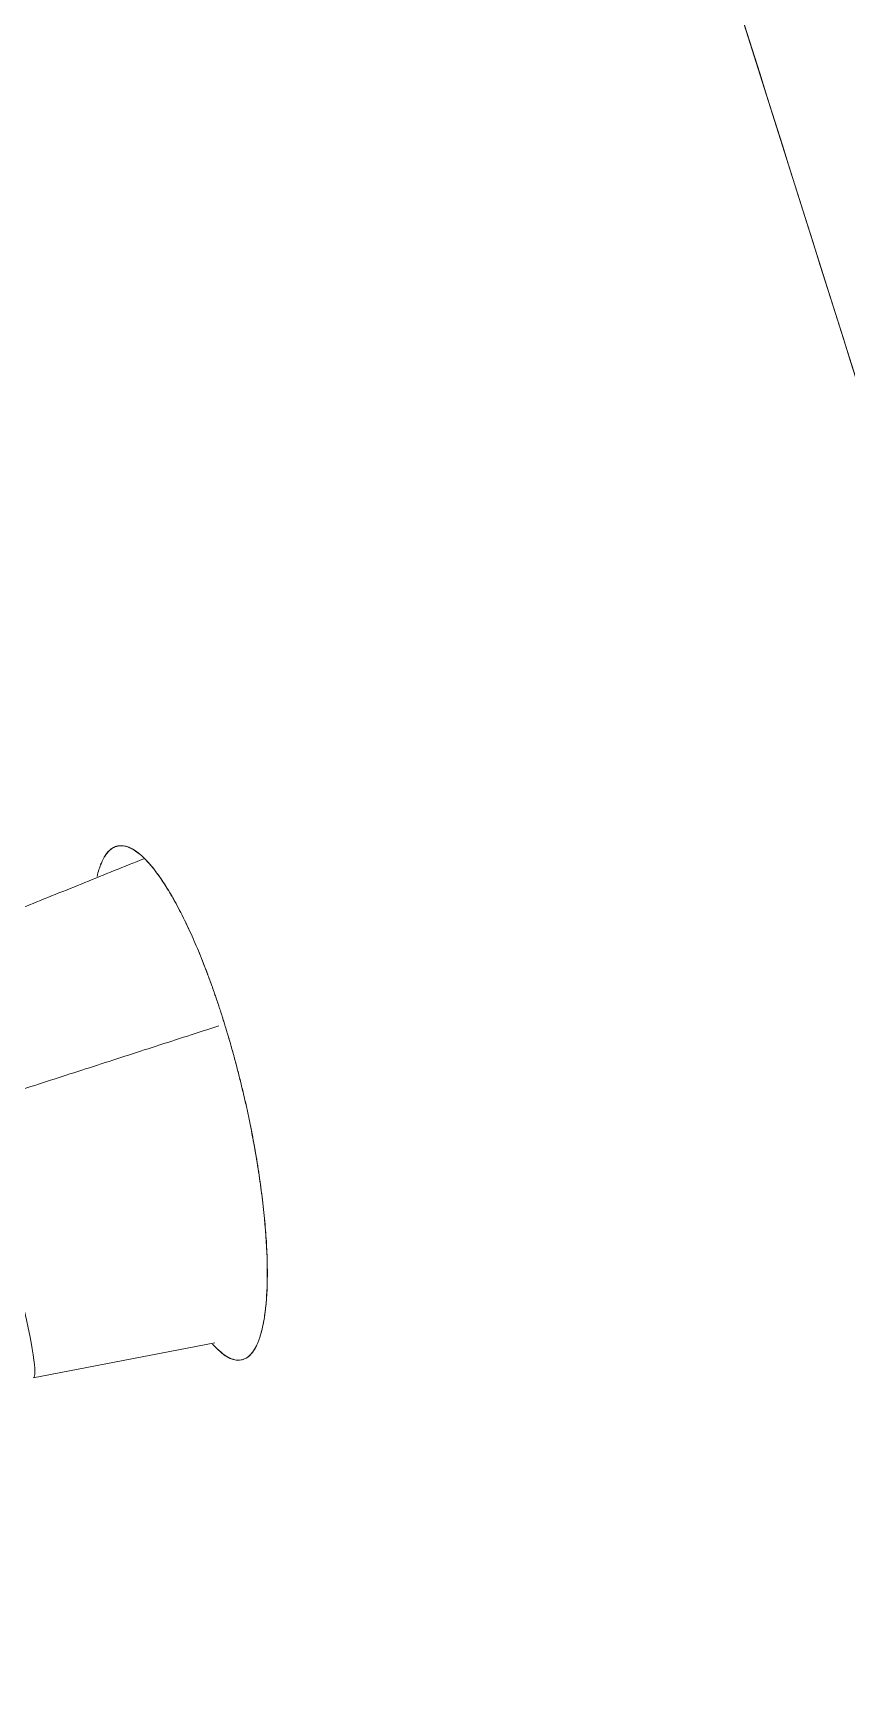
# Model space of a CAD drawing. Extents: x 5217 to 6345, y 0 to 827.
# Drawn here: x 5963.34 to 5968.96, y 502.36 to 513.76 of the extents above; entities that cross this region are included whole.
import ezdxf

# ---------------------------------------------------------------- set-up
doc = ezdxf.new("R2010")
doc.units = 0
doc.header["$LTSCALE"] = 30
doc.header["$MEASUREMENT"] = 0
doc.linetypes.add('HIDDEN2', pattern=[4.7625, 3.175, -1.5875])
doc.layers.add('1', color=7, linetype='CONTINUOUS')
doc.layers.add('2', color=1, linetype='HIDDEN2')

msp = doc.modelspace()

# ---------------------------------------------------------------- linework, layer by layer
at = {"layer": '1', "color": 7, "linetype": 'Continuous', "lineweight": 18}
for p, q in [((5955.778, 553.388), (5973.709, 496.519)), ((5973.709, 496.519), (5955.778, 553.388)), ((5963.343, 504.476), (5964.597, 504.718))]:
    msp.add_line(p, q, dxfattribs=at)
at = {"layer": '1', "color": 7, "linetype": 'Continuous', "lineweight": 13}
msp.add_ellipse((5962.911, 505.94), major_axis=(-0.433, 1.464), ratio=0.06738, start_param=3.135066, end_param=4.974799, dxfattribs=at)
at = {"layer": '1', "color": 7, "linetype": 'Continuous', "lineweight": 18}
for weights in [[1, 0.707106781187, 0.999979307548, 0.99995861802], [1, 0.707106781187, 0.999979307866, 0.999958618656]]:
    msp.add_rational_spline([(5973.709, 496.519), (5955.778, 553.388), (5955.778, 553.388), (5955.778, 553.388)], weights, degree=2, knots=[0, 0, 0, 0.999929, 1, 1, 1], dxfattribs=at)
for points, degree, knots in [([(5956.667, 553.255), (5956.667, 553.254), (5956.73, 553.053), (5956.799, 552.837), (5956.939, 552.39), (5957.084, 551.93), (5957.305, 551.23), (5957.532, 550.512), (5957.836, 549.547), (5958.146, 548.563), (5958.535, 547.33), (5958.93, 546.077), (5959.402, 544.58), (5959.879, 543.066), (5960.43, 541.318), (5960.985, 539.558), (5961.609, 537.578), (5962.234, 535.596), (5962.922, 533.414), (5963.608, 531.24), (5964.349, 528.89), (5965.083, 526.56), (5965.865, 524.081), (5966.636, 521.635), (5967.446, 519.068), (5968.24, 516.548), (5969.065, 513.934), (5969.87, 511.38), (5970.696, 508.759), (5971.5, 506.21), (5972.317, 503.619), (5973.109, 501.107), (5973.906, 498.578), (5974.695, 496.078), (5975.482, 493.579), (5976.3, 490.987), (5977.11, 488.418), (5977.944, 485.772), (5978.763, 483.175), (5979.603, 480.51), (5980.419, 477.921), (5981.253, 475.277), (5982.054, 472.737), (5982.868, 470.156), (5983.639, 467.709), (5984.419, 465.235), (5985.148, 462.924), (5985.881, 460.598), (5986.555, 458.462), (5987.229, 456.325), (5987.836, 454.4), (5988.44, 452.484), (5988.971, 450.799), (5989.497, 449.131), (5989.946, 447.707), (5990.388, 446.305), (5990.751, 445.154), (5990.958, 444.497), (5991.138, 443.926)], 2, [0, 0, 0, 0.033713, 0.033713, 0.068746, 0.068746, 0.10378, 0.10378, 0.138813, 0.138813, 0.173846, 0.173846, 0.208879, 0.208879, 0.243913, 0.243913, 0.278946, 0.278946, 0.313979, 0.313979, 0.349012, 0.349012, 0.384046, 0.384046, 0.419079, 0.419079, 0.454112, 0.454112, 0.489145, 0.489145, 0.524179, 0.524179, 0.559212, 0.559212, 0.594245, 0.594245, 0.629278, 0.629278, 0.664312, 0.664312, 0.699345, 0.699345, 0.734378, 0.734378, 0.769411, 0.769411, 0.804444, 0.804444, 0.839478, 0.839478, 0.874511, 0.874511, 0.909544, 0.909544, 0.944577, 0.944577, 0.979611, 0.979611, 1, 1, 1]), ([(5958.517, 547.388), (5958.621, 547.058), (5958.73, 546.71), (5959.154, 545.366), (5959.658, 543.769), (5960.166, 542.155), (5960.751, 540.301), (5961.339, 538.438), (5962.654, 534.265), (5963.376, 531.977), (5964.093, 529.702), (5964.865, 527.253), (5965.629, 524.83), (5966.439, 522.261), (5967.236, 519.732), (5968.07, 517.088), (5968.887, 514.498), (5969.73, 511.822), (5970.553, 509.213), (5971.394, 506.546), (5972.21, 503.958), (5973.036, 501.337), (5973.836, 498.802), (5974.638, 496.259)], 2, [0, 0, 0, 0.023307, 0.023307, 0.112098, 0.112098, 0.200888, 0.200888, 0.289678, 0.378468, 0.378468, 0.467259, 0.467259, 0.556049, 0.556049, 0.644839, 0.644839, 0.733629, 0.733629, 0.82242, 0.82242, 0.91121, 0.91121, 1, 1, 1]), ([(5964.653, 506.957), (5964.651, 506.963), (5964.647, 506.977), (5964.641, 506.996), (5964.634, 507.016), (5964.628, 507.035), (5964.622, 507.054), (5964.615, 507.074), (5964.609, 507.093), (5964.602, 507.112), (5964.595, 507.131), (5964.589, 507.15), (5964.582, 507.169), (5964.575, 507.188), (5964.568, 507.207), (5964.562, 507.226), (5964.555, 507.244), (5964.541, 507.282), (5964.52, 507.337), (5964.491, 507.408), (5964.462, 507.477), (5964.424, 507.563), (5964.376, 507.665), (5964.316, 507.777), (5964.256, 507.879), (5964.196, 507.967), (5964.137, 508.039), (5964.082, 508.093), (5964.037, 508.125), (5964.002, 508.142), (5963.972, 508.151), (5963.942, 508.153), (5963.913, 508.147), (5963.889, 508.135), (5963.868, 508.118), (5963.844, 508.092), (5963.825, 508.058), (5963.808, 508.018), (5963.796, 507.984), (5963.788, 507.956), (5963.784, 507.939)], 3, [0, 0, 0, 0, 0.006689, 0.013389, 0.020102, 0.026827, 0.033564, 0.040313, 0.047074, 0.053847, 0.060632, 0.06743, 0.074239, 0.081061, 0.087895, 0.094741, 0.1016, 0.10847, 0.13616, 0.163868, 0.191594, 0.219339, 0.272623, 0.327828, 0.385544, 0.444345, 0.501199, 0.560787, 0.615017, 0.647083, 0.679835, 0.721378, 0.760992, 0.79868, 0.825756, 0.857103, 0.915657, 0.937968, 0.964383, 1, 1, 1, 1]), ([(5964.653, 506.957), (5964.651, 506.963), (5964.647, 506.977), (5964.641, 506.996), (5964.634, 507.016), (5964.628, 507.035), (5964.622, 507.054), (5964.615, 507.074), (5964.609, 507.093), (5964.602, 507.112), (5964.595, 507.131), (5964.589, 507.15), (5964.582, 507.169), (5964.575, 507.188), (5964.568, 507.207), (5964.562, 507.226), (5964.555, 507.244), (5964.541, 507.282), (5964.52, 507.337), (5964.491, 507.408), (5964.462, 507.477), (5964.424, 507.563), (5964.376, 507.665), (5964.316, 507.777), (5964.256, 507.879), (5964.196, 507.967), (5964.137, 508.039), (5964.082, 508.093), (5964.037, 508.125), (5964.002, 508.142), (5963.972, 508.151), (5963.941, 508.153), (5963.916, 508.148), (5963.898, 508.139), (5963.885, 508.131), (5963.873, 508.122), (5963.857, 508.106), (5963.838, 508.082), (5963.821, 508.05), (5963.808, 508.018), (5963.796, 507.984), (5963.788, 507.956), (5963.784, 507.939)], 3, [0, 0, 0, 0, 0.006689, 0.013389, 0.020102, 0.026827, 0.033563, 0.040312, 0.047073, 0.053846, 0.060631, 0.067429, 0.074238, 0.08106, 0.087894, 0.09474, 0.101598, 0.108468, 0.136158, 0.163865, 0.19159, 0.219335, 0.272618, 0.327822, 0.385537, 0.444337, 0.501189, 0.560777, 0.615006, 0.647071, 0.679822, 0.722519, 0.763009, 0.781391, 0.801107, 0.81933, 0.839215, 0.877437, 0.915659, 0.937969, 0.964384, 1, 1, 1, 1]), ([(5963.819, 508.044), (5963.829, 508.064), (5963.849, 508.1), (5963.886, 508.135), (5963.928, 508.153), (5963.974, 508.152), (5964.025, 508.132), (5964.074, 508.099), (5964.118, 508.058), (5964.156, 508.016), (5964.201, 507.959), (5964.254, 507.882), (5964.314, 507.782), (5964.374, 507.669), (5964.423, 507.565), (5964.462, 507.477), (5964.491, 507.409), (5964.519, 507.338), (5964.542, 507.279), (5964.559, 507.232), (5964.572, 507.199), (5964.584, 507.165), (5964.595, 507.131), (5964.607, 507.097), (5964.619, 507.062), (5964.63, 507.028), (5964.642, 506.992), (5964.649, 506.969), (5964.653, 506.957)], 3, [0, 0, 0, 0, 0.06376, 0.12773, 0.192543, 0.257496, 0.322502, 0.387477, 0.429896, 0.472236, 0.514688, 0.576734, 0.63876, 0.699668, 0.760443, 0.790524, 0.82056, 0.850617, 0.88076, 0.894075, 0.907361, 0.920623, 0.933866, 0.947097, 0.96032, 0.973541, 0.986766, 1, 1, 1, 1]), ([(5963.819, 508.044), (5963.829, 508.064), (5963.849, 508.1), (5963.886, 508.135), (5963.928, 508.153), (5963.974, 508.152), (5964.025, 508.132), (5964.074, 508.099), (5964.118, 508.058), (5964.156, 508.016), (5964.201, 507.959), (5964.254, 507.882), (5964.314, 507.782), (5964.374, 507.669), (5964.423, 507.565), (5964.462, 507.477), (5964.491, 507.409), (5964.519, 507.338), (5964.542, 507.279), (5964.559, 507.232), (5964.572, 507.199), (5964.584, 507.165), (5964.595, 507.131), (5964.607, 507.097), (5964.619, 507.062), (5964.63, 507.028), (5964.642, 506.992), (5964.649, 506.969), (5964.653, 506.957)], 3, [0, 0, 0, 0, 0.06376, 0.12773, 0.192543, 0.257496, 0.322502, 0.387477, 0.429896, 0.472236, 0.514688, 0.576734, 0.63876, 0.699668, 0.760443, 0.790524, 0.82056, 0.850617, 0.88076, 0.894075, 0.907361, 0.920623, 0.933866, 0.947097, 0.96032, 0.973541, 0.986766, 1, 1, 1, 1]), ([(5964.582, 504.709), (5964.593, 504.698), (5964.621, 504.668), (5964.667, 504.63), (5964.714, 504.605), (5964.759, 504.596), (5964.804, 504.604), (5964.838, 504.629), (5964.86, 504.657), (5964.872, 504.674), (5964.88, 504.69), (5964.89, 504.71), (5964.902, 504.738), (5964.912, 504.77), (5964.919, 504.796), (5964.923, 504.811), (5964.925, 504.821), (5964.929, 504.836), (5964.936, 504.872), (5964.946, 504.933), (5964.953, 505.006), (5964.958, 505.079), (5964.96, 505.162), (5964.96, 505.274), (5964.954, 505.417), (5964.941, 505.578), (5964.922, 505.746), (5964.897, 505.921), (5964.867, 506.096), (5964.838, 506.244), (5964.813, 506.362), (5964.792, 506.45), (5964.771, 506.537), (5964.753, 506.608), (5964.739, 506.662), (5964.729, 506.7), (5964.718, 506.738), (5964.708, 506.775), (5964.697, 506.812), (5964.686, 506.849), (5964.675, 506.885), (5964.664, 506.921), (5964.657, 506.945), (5964.653, 506.957)], 3, [0, 0, 0, 0, 0.025068, 0.069485, 0.114739, 0.151646, 0.200591, 0.253921, 0.273721, 0.289177, 0.300968, 0.312575, 0.335368, 0.357537, 0.370423, 0.379012, 0.381359, 0.386152, 0.403182, 0.434859, 0.468314, 0.4928, 0.516768, 0.557239, 0.603331, 0.648459, 0.695618, 0.739819, 0.784557, 0.828599, 0.850337, 0.872047, 0.89373, 0.915388, 0.924922, 0.934423, 0.943891, 0.953325, 0.962726, 0.972094, 0.981429, 0.990731, 1, 1, 1, 1]), ([(5964.653, 506.957), (5964.655, 506.95), (5964.659, 506.937), (5964.666, 506.916), (5964.672, 506.896), (5964.678, 506.875), (5964.684, 506.855), (5964.691, 506.834), (5964.697, 506.814), (5964.703, 506.793), (5964.709, 506.772), (5964.714, 506.751), (5964.72, 506.73), (5964.726, 506.709), (5964.732, 506.688), (5964.738, 506.667), (5964.743, 506.645), (5964.755, 506.602), (5964.771, 506.537), (5964.793, 506.449), (5964.813, 506.362), (5964.838, 506.243), (5964.868, 506.094), (5964.898, 505.917), (5964.922, 505.744), (5964.947, 505.521), (5964.963, 505.264), (5964.958, 505.048), (5964.942, 504.905), (5964.925, 504.812), (5964.902, 504.734), (5964.873, 504.673), (5964.84, 504.63), (5964.812, 504.611), (5964.795, 504.605), (5964.792, 504.604)], 3, [0, 0, 0, 0, 0.00652, 0.013038, 0.019555, 0.026073, 0.032592, 0.039113, 0.045638, 0.052166, 0.058699, 0.065238, 0.071783, 0.078336, 0.084897, 0.091467, 0.098047, 0.104638, 0.131441, 0.158176, 0.184903, 0.211685, 0.267045, 0.322194, 0.377709, 0.434158, 0.546337, 0.656353, 0.711293, 0.766618, 0.822504, 0.877516, 0.932012, 0.986912, 1, 1, 1, 1]), ([(5964.653, 506.957), (5964.655, 506.95), (5964.659, 506.937), (5964.666, 506.916), (5964.672, 506.896), (5964.678, 506.875), (5964.684, 506.855), (5964.691, 506.834), (5964.697, 506.814), (5964.703, 506.793), (5964.709, 506.772), (5964.714, 506.751), (5964.72, 506.73), (5964.726, 506.709), (5964.732, 506.688), (5964.738, 506.667), (5964.743, 506.645), (5964.755, 506.602), (5964.771, 506.537), (5964.793, 506.449), (5964.813, 506.362), (5964.838, 506.243), (5964.868, 506.094), (5964.898, 505.917), (5964.922, 505.744), (5964.947, 505.521), (5964.963, 505.264), (5964.958, 505.048), (5964.942, 504.905), (5964.925, 504.812), (5964.902, 504.734), (5964.873, 504.673), (5964.84, 504.63), (5964.812, 504.611), (5964.795, 504.605), (5964.792, 504.604)], 3, [0, 0, 0, 0, 0.00652, 0.013038, 0.019555, 0.026073, 0.032592, 0.039113, 0.045638, 0.052166, 0.058699, 0.065238, 0.071783, 0.078336, 0.084897, 0.091467, 0.098047, 0.104638, 0.131441, 0.158176, 0.184903, 0.211685, 0.267045, 0.322194, 0.377709, 0.434158, 0.546337, 0.656353, 0.711293, 0.766618, 0.822504, 0.877516, 0.932012, 0.986912, 1, 1, 1, 1]), ([(5964.78, 504.601), (5964.787, 504.602), (5964.811, 504.609), (5964.838, 504.629), (5964.86, 504.657), (5964.872, 504.674), (5964.88, 504.69), (5964.89, 504.71), (5964.902, 504.738), (5964.912, 504.77), (5964.919, 504.796), (5964.923, 504.811), (5964.925, 504.821), (5964.929, 504.836), (5964.936, 504.872), (5964.946, 504.933), (5964.953, 505.006), (5964.958, 505.079), (5964.96, 505.162), (5964.96, 505.274), (5964.954, 505.417), (5964.941, 505.578), (5964.922, 505.746), (5964.897, 505.921), (5964.867, 506.096), (5964.838, 506.244), (5964.813, 506.362), (5964.792, 506.45), (5964.771, 506.537), (5964.753, 506.608), (5964.739, 506.662), (5964.729, 506.7), (5964.718, 506.738), (5964.708, 506.775), (5964.697, 506.812), (5964.686, 506.849), (5964.675, 506.885), (5964.664, 506.921), (5964.657, 506.945), (5964.653, 506.957)], 3, [0, 0, 0, 0, 0.027691, 0.092556, 0.116639, 0.135437, 0.149779, 0.163897, 0.191619, 0.218582, 0.234256, 0.244702, 0.247557, 0.253387, 0.2741, 0.312629, 0.353319, 0.383101, 0.412252, 0.461477, 0.517538, 0.572426, 0.629785, 0.683546, 0.737961, 0.791528, 0.817967, 0.844372, 0.870746, 0.897087, 0.908684, 0.92024, 0.931755, 0.94323, 0.954665, 0.966059, 0.977413, 0.988726, 1, 1, 1, 1]), ([(5964.582, 504.709), (5964.593, 504.698), (5964.621, 504.668), (5964.667, 504.63), (5964.705, 504.61), (5964.725, 504.604), (5964.73, 504.603)], 3, [0, 0, 0, 0, 0.196891, 0.545747, 0.901178, 1, 1, 1, 1]), ([(5964.717, 504.606), (5964.717, 504.606), (5964.702, 504.611), (5964.67, 504.627), (5964.631, 504.659), (5964.608, 504.682), (5964.601, 504.689)], 3, [0, 0, 0, 0, 0.009501, 0.426932, 0.843712, 1, 1, 1, 1]), ([(5964.717, 504.606), (5964.717, 504.606), (5964.702, 504.611), (5964.67, 504.627), (5964.631, 504.659), (5964.608, 504.682), (5964.601, 504.689)], 3, [0, 0, 0, 0, 0.009501, 0.426932, 0.843712, 1, 1, 1, 1])]:
    msp.add_open_spline(points, degree=degree, knots=knots, dxfattribs=at)
msp.add_open_spline([(5964.107, 508.062), (5962.477, 507.403)], degree=1, dxfattribs=at)
at = {"layer": '1', "color": 7, "linetype": 'Continuous', "lineweight": 13}
msp.add_open_spline([(5964.624, 506.907), (5962.894, 506.348)], degree=1, dxfattribs=at)
at = {"layer": '2', "color": 7, "linetype": 'Continuous', "lineweight": 18}
msp.add_open_spline([(5993.744, 502.836), (5992.742, 506.015), (5990.677, 512.258), (5987.364, 521.208), (5983.788, 529.653), (5979.882, 537.463), (5976.267, 543.28), (5973.073, 547.353), (5970.491, 550.05), (5967.676, 552.299), (5964.554, 553.959), (5961.601, 554.666), (5958.995, 554.606), (5957.606, 554.333), (5956.921, 554.134)], degree=3, knots=[0, 0, 0, 0, 0.125487, 0.250974, 0.376461, 0.501948, 0.627435, 0.690178, 0.752921, 0.815665, 0.878408, 0.941152, 0.972524, 1, 1, 1, 1], dxfattribs=at)
msp.add_open_spline([(5993.744, 502.836), (5992.742, 506.015), (5990.677, 512.258), (5987.364, 521.208), (5983.788, 529.653), (5979.882, 537.463), (5976.267, 543.28), (5973.073, 547.353), (5970.491, 550.05), (5967.676, 552.299), (5964.554, 553.959), (5961.601, 554.666), (5958.995, 554.606), (5957.606, 554.333), (5956.921, 554.134)], degree=3, knots=[0, 0, 0, 0, 0.125487, 0.250974, 0.376461, 0.501948, 0.627435, 0.690178, 0.752921, 0.815665, 0.878408, 0.941152, 0.972524, 1, 1, 1, 1], dxfattribs=at)
msp.add_rational_spline([(5978.438, 484.871), (5964.255, 529.854), (5958.3, 548.738), (5958.105, 549.359), (5957.932, 549.906), (5956.718, 553.757), (5956.718, 553.756)], [1, 0.777791238467, 1, 0.999647191397, 1, 0.929321570329, 0.893869190396], degree=2, knots=[0, 0, 0, 0.75006, 0.75006, 0.774722, 0.774722, 1, 1, 1], dxfattribs=at)
msp.add_rational_spline([(5978.438, 484.871), (5964.255, 529.854), (5958.3, 548.738)], [1, 0.777791238467, 1], degree=2, dxfattribs=at)

doc.saveas('drawing.dxf')
